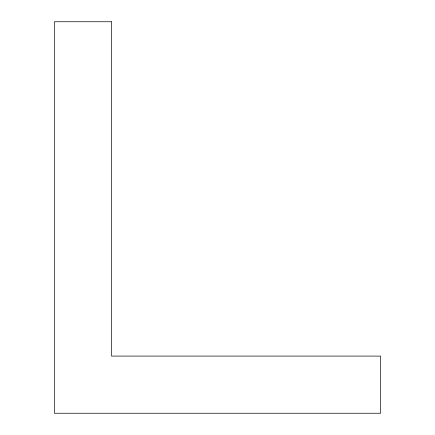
<?xml version="1.0" encoding="UTF-8"?>
<svg xmlns="http://www.w3.org/2000/svg" width="435" height="435" viewBox="0 0 435 435"><rect width="100%" height="100%" fill="white"/><g stroke="black" fill="none" stroke-linecap="round" stroke-linejoin="round"><path stroke-width="0.65" d="M111.534 21.75L54.375 21.75L54.375 413.25L380.625 413.25L380.625 356.091L111.534 356.091L111.534 21.75"/></g></svg>
